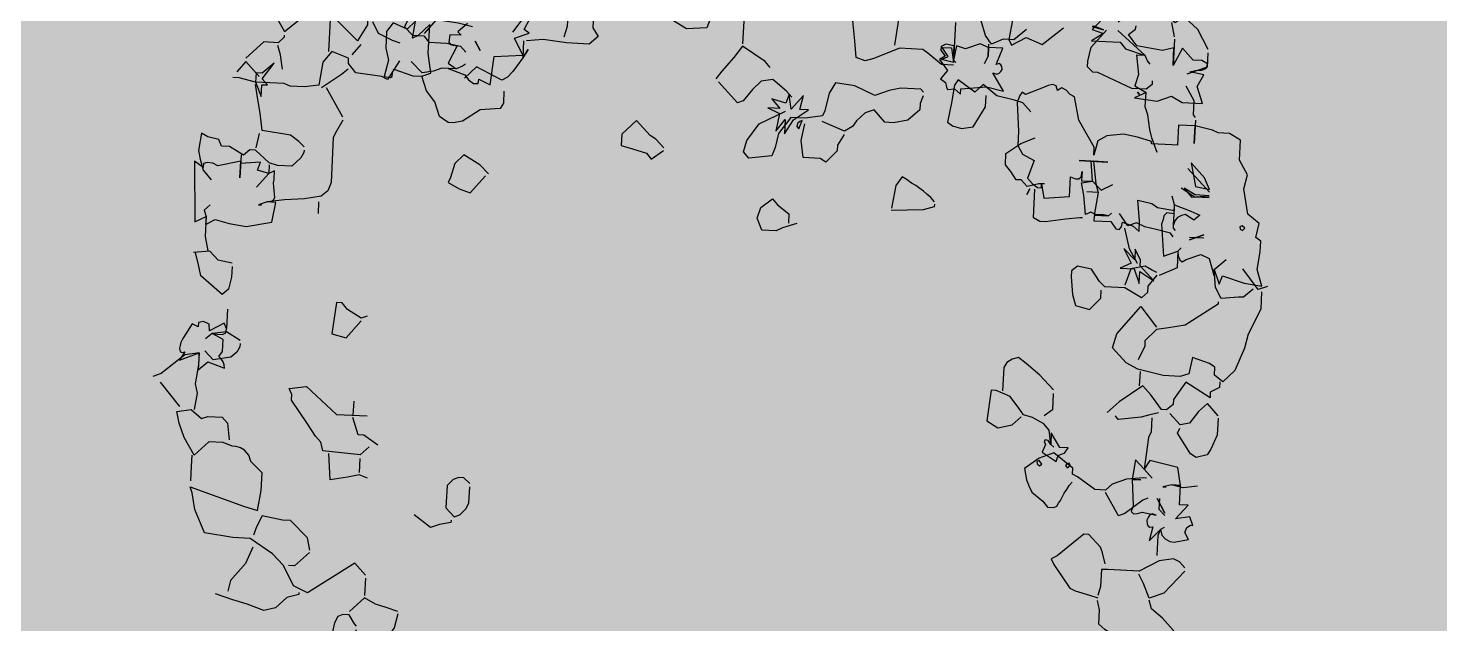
# Model space of a CAD drawing. Header units: millimetres. Extents: x 53645 to 137188, y 78097 to 135533.
# Drawn here: x 77459 to 81108, y 80614 to 82153 of the extents above; entities that cross this region are included whole.
import ezdxf

# ---------------------------------------------------------------- set-up
doc = ezdxf.new("R2010")
doc.units = ezdxf.units.MM
doc.layers.add('GP-graas', color=94, linetype='Continuous', lineweight=9)
doc.layers.add('tree', color=67, linetype='Continuous')

# ---------------------------------------------------------------- blocks, each defined once
blk = doc.blocks.new('23233')
at = {"color": 0, "linetype": 'Continuous'}
for points in [[(3105, 3164.1), (3068.7, 3183.4), (3043.4, 3176.6), (3010.2, 3156), (3005.6, 3137.3), (2954.3, 3111.8), (2929.2, 3097.2), (2893, 3087.5), (2877.9, 3071.7), (2862.4, 3050.1), (2874.6, 3004.9), (2875.2, 2974.1)], [(3107.9, 3153.3), (3097.1, 3121.3), (3070.8, 3075.4), (3042, 3038.5), (3040.3, 3009)], [(3175, 2940.7), (3092.3, 2995.9), (3042.2, 3001.8), (3034.6, 2951.2), (3026.1, 2917.9)], [(2925, 2861.5), (2923.5, 2824.3), (2921.1, 2804.3), (2893.4, 2756.1), (2877.2, 2751.7), (2776.4, 2802), (2755.4, 2807.9), (2759.5, 2828.4), (2794.2, 2915.3), (2810.3, 2927.4), (2852.5, 2950.5), (2877.7, 2965)], [(3178, 2929.9), (3164.8, 2907), (3147.3, 2892.5), (3099.7, 2889.4), (3028.5, 2908.9), (2929.2, 2882), (2909.3, 2876.7), (2894.7, 2930.9), (2879.6, 2957.8)], [(3229.1, 2769.3), (3181.5, 2766.1), (3231.7, 2731.2), (3204.6, 2723.8), (3221.2, 2662.4), (3194.1, 2655.1), (3221.2, 2662.4), (3225.5, 2603.5), (3140, 2561), (3116, 2585.5), (3094.9, 2548.8), (3070.6, 2610.1), (3097.6, 2617.4), (3070.6, 2610.1), (3055.3, 2695.1), (3045, 2711.7), (3050.3, 2720.9), (3063.4, 2722.5), (3079.3, 2721), (3122.5, 2740.4), (3110.9, 2733.4), (3102.7, 2735.1), (3094.8, 2742.6), (3088.8, 2750.7), (3087.6, 2762), (3089.3, 2770.2), (3093.7, 2775.3), (3103.3, 2775.9), (3082, 2818.7), (3126.6, 2790), (3127.1, 2809.5), (3135, 2823.3), (3147.5, 2834.4), (3161.5, 2840.2), (3209.6, 2841.5), (3202.8, 2816.4), (3212.6, 2801.6), (3225.4, 2797.3), (3232.7, 2799.3), (3229.1, 2769.3)], [(3139.4, 2785.7), (3126.6, 2790), (3114, 2807.9), (3096.9, 2871.2)], [(620.6, 2529.4), (599.3, 2572.1), (573.9, 2594.4), (550.9, 2636.6), (526.8, 2661.1), (503.6, 2711.1), (461.9, 2757.9)], [(3149.6, 2747.8), (3136.5, 2724.8), (3145.7, 2690.5)], [(3151.6, 2740.5), (3136.7, 2688.1), (3151.6, 2740.5)], [(3107.8, 2680.2), (3089.6, 2683.1), (3023.2, 2713.6), (3000.9, 2717.2), (2975.2, 2632.8)], [(3117.7, 2615.1), (3108.6, 2612.6), (3052.5, 2605.2), (3002.4, 2611), (2977.2, 2625.5), (2942.9, 2616.3), (2897.1, 2563.2), (2882.8, 2551.6), (2888.2, 2531.7), (2837.2, 2469.4), (2786.6, 2477.1), (2732.2, 2499.2), (2731.4, 2537.8), (2735.1, 2560.1), (2739.2, 2580.6), (2768.1, 2617.5), (2779.4, 2639.9), (2799.3, 2645.3), (2809.8, 2642.3), (2817.7, 2634.8), (2825.5, 2627.2), (2834.4, 2616), (2842.7, 2606.6), (2853.4, 2596), (2864, 2585.3), (2876, 2576.9)], [(3275.4, 2677.1), (3228.3, 2672.1), (3194.1, 2655.1), (3163.2, 2654.5)], [(3163.2, 2654.5), (3174.1, 2657.4), (3163.2, 2654.5)], [(480.1, 2539.9), (474.8, 2530.7), (464.1, 2498.7), (444.2, 2493.4), (426, 2496.2), (411.6, 2513.6), (388.4, 2563.6), (415.4, 2600), (446.7, 2598.7), (477.2, 2550.7)], [(3176.7, 2425.5), (3164.5, 2470.7), (3152.3, 2486.8), (3116, 2585.5), (3135.7, 2619.9)], [(3388.7, 2473.1), (3374, 2527.3), (3343.7, 2567.6), (3328, 2582.7), (3290.8, 2584.3), (3275.6, 2568.6), (3247.6, 2493.1), (3259.2, 2478.8)], [(622.5, 2522.2), (587.5, 2501.1), (555.6, 2482.8), (524.4, 2454.9), (467, 2487.9)], [(2881.1, 2522), (2879.4, 2513.8), (2871.7, 2513.7), (2866.6, 2518.1), (2870.1, 2526.8), (2881.1, 2522)], [(2784.7, 2484.3), (2776.5, 2486), (2776.3, 2493.7), (2782.1, 2501.1), (2790.8, 2497.6), (2784.7, 2484.3)], [(2887.2, 2463.6), (2860.1, 2456.3), (2843.4, 2403.3), (2833.2, 2441.2), (2827.5, 2426.1), (2819, 2421.9), (2813.9, 2426.3), (2816.9, 2436.8), (2801, 2459.7), (2838.9, 2499), (2845.9, 2487.3), (2853.3, 2481.5), (2863.8, 2478.6), (2871.5, 2478.7), (2887.2, 2463.6)], [(3390.6, 2465.9), (3364.7, 2418.2), (3330.3, 2438), (3293, 2468.6), (3262.1, 2468), (3237.1, 2424.4)], [(318.6, 2391.6), (316.6, 2398.8), (275.8, 2399.4), (232.1, 2424.4), (193.1, 2425.5), (143.8, 2392.8), (101.5, 2369.7), (49.9, 2338.3)], [(541.5, 2391.7), (526.3, 2447.7)], [(2842, 2451.4), (2833.2, 2441.2), (2838.1, 2394.1), (2825.4, 2369.3), (2794.2, 2341.5), (2767.2, 2326.5), (2756.3, 2302.2), (2737.2, 2258.2), (2714.4, 2242.4), (2696.4, 2229.8), (2680.2, 2225.4), (2644.8, 2320.5), (2675.5, 2350.1), (2723.6, 2351.5), (2758.1, 2331.7)], [(3419.9, 2357.5), (3415, 2375.6), (3381.7, 2384), (3376.9, 2402.1), (3309.6, 2335.4), (3258.3, 2381.7), (3253.9, 2397.9), (3229.2, 2410.6), (3212.9, 2406.2), (3189, 2351.3), (3169.2, 2316.9), (3082.3, 2351.5), (3036.4, 2377.9)], [(3200.9, 2414.6), (3171.9, 2414.5), (3142.3, 2416.2), (3067.1, 2407.5), (3061, 2394.2)], [(543.9, 2382.7), (517.6, 2336.8), (345.7, 2398.9), (305.9, 2366.8), (295.8, 2325.3), (286.8, 2293.8), (260, 2249.7), (199.9, 2185), (143.9, 2169.9), (56.5, 2134.6), (41.7, 2053.1), (45.1, 1997.7), (42.7, 1977.7), (200.2, 2076.5), (242.4, 2099.6), (268.5, 2038.8), (283.7, 1982.8), (270, 1961.6), (255, 1938.2), (253.2, 1916.4), (242.6, 1898), (231.9, 1887.4), (218.4, 1879.8), (205.8, 1876.4), (179.8, 1857.8), (134.7, 1845.5), (77.3, 1878.5), (57.6, 1815), (51.8, 1765), (52.5, 1726.4), (100.1, 1729.6), (127.1, 1766), (148.9, 1764.1), (194.1, 1776.3), (207.3, 1799.3), (200.3, 1853.6)], [(201.6, 2214.5), (167.6, 2261.6), (107.3, 2305.4), (90.8, 2337.7)], [(2877.1, 2278.6), (2862.9, 2331), (2832.3, 2344)], [(3616, 2098.4), (3601.3, 2152.6), (3543.2, 2224.1), (3522, 2266.8), (3475.3, 2331.8), (3429, 2359.9), (3407.2, 2332.7), (3414.1, 2307.4), (3398.9, 2291.7), (3349.1, 2260.8), (3325.9, 2310.8), (3296.4, 2312.5), (3242.2, 2297.8), (3165.3, 2259.6), (3132.2, 2231.3), (3099.3, 2173.9), (3122.3, 2131.6), (3219, 2060.9), (3254.3, 2138.2)], [(380.4, 2270.6), (323, 2303.6), (303.1, 2298.2)], [(856.7, 2265.6), (854.7, 2272.8), (816.1, 2272.1), (786.1, 2275.6), (742.2, 2223)], [(3170.6, 2268.8), (3158.4, 2313.9)], [(382.3, 2263.4), (383.5, 2223), (341.7, 2155.5), (316.4, 2148.6), (254.3, 2120.2), (228.3, 2152), (211.9, 2176.6)], [(943.1, 2161), (927.6, 2139.4), (911.4, 2135), (891.3, 2137.3), (867.9, 2152.3), (848.9, 2222.8), (868.6, 2257.2), (888.7, 2254.9), (912.1, 2239.9), (926, 2224.2), (940.2, 2171.9)], [(2880, 2267.8), (2847.1, 2210.4), (2811.2, 2163.9), (2790.8, 2139), (2769, 2140.8), (2749.8, 2147.3), (2736.3, 2161.1), (2716.3, 2235.2)], [(3470.2, 2099.7), (3468.3, 2106.9), (3347.6, 2151.8), (3292.2, 2148.5), (3252.4, 2145.5), (3207.8, 2174.1), (3203.4, 2190.4), (3173.1, 2230.7)], [(3590.8, 2083.8), (3554.6, 2103.1), (3538.3, 2098.7), (3482.2, 2091.3), (3471.6, 2051.6), (3479.5, 1993.6), (3524.9, 1969.1)], [(3638.9, 2085.2), (3607.1, 2088.2), (3571.8, 2010.8)], [(617.9, 2073.1), (593.3, 2056.8), (554.7, 2056), (497.5, 2052.2), (511, 1966.7)], [(607.4, 2004.4), (595.2, 2049.5)], [(3648.6, 1934.6), (3635.3, 1919.4), (3656.5, 1876.7), (3625.9, 1839.3), (3631.1, 1755.4), (3652.4, 1712.7), (3637.5, 1660.2), (3654.6, 1597), (3623.8, 1567.4), (3587.7, 1557.6), (3571.6, 1545.5), (3518.5, 1519.5), (3503.4, 1575.5), (3518.5, 1519.5), (3466.1, 1505.3), (3449, 1568.6), (3430.9, 1563.7), (3365.9, 1546.1), (3367.9, 1538.9), (3325.6, 1515.8), (3282.4, 1496.4), (3228.1, 1489.5), (3196.1, 1500.2), (3173, 1542.4), (3179.9, 1517.1), (3149.9, 1419.9), (3151.4, 1342.7), (3138.9, 1331.6), (3129.7, 1315.5), (3117.2, 1304.4), (3102.1, 1310), (3100.6, 1294.1), (3090.7, 1287.5), (3075.3, 1287.3), (3058.9, 1290.6), (2996, 1300.7), (2987.2, 1290.6), (2977, 1299.5), (2967.2, 1314.3), (2963.4, 1321), (2948, 1413.8), (2935.8, 1458.9), (2944.8, 1490.4), (2977.8, 1518.7), (2944.6, 1569.9), (2956, 1592.3), (2969.3, 1607.6), (2982, 1611), (2985.4, 1598.3), (2982.2, 1645.9), (3065.9, 1658.9), (3083, 1595.7), (3097.8, 1605.5), (3108.7, 1608.4), (3117.9, 1603.1), (3124.1, 1587.4), (3116.2, 1616.3), (3150.6, 1625.5), (3160.4, 1560.4), (3122.5, 1550.1), (3212.8, 1574.5), (3167.7, 1562.3), (3159.5, 1635.7), (3161.2, 1665.2), (3132.6, 1735.1), (3177.8, 1747.3), (3162, 1741.1), (3143.9, 1736.2), (3131.6, 1738.7), (3127.7, 1753.1), (3181.9, 1767.8), (3192.3, 1793.9), (3202.7, 1798.6), (3212.3, 1791.5), (3218, 1777.5), (3249.4, 1797.7), (3264.9, 1819.3), (3274.2, 1785), (3282.7, 1717.5), (3325.5, 1738.7), (3340.6, 1754.5), (3392.9, 1776.3), (3397.7, 1758.3), (3445.2, 1790.5), (3471.2, 1809.1), (3448.8, 1820.5), (3426.1, 1796.9), (3412.4, 1797.1), (3397.8, 1800.9), (3387.7, 1809.8), (3380.6, 1821.5), (3389.9, 1787.2), (3366.9, 1779), (3355.4, 1785.6), (3350.2, 1797.8), (3342.7, 1811.2), (3326.2, 1915.3), (3376.2, 1909.5), (3374.1, 1924.4), (3376.1, 1938.5), (3381.9, 1945.9), (3396.5, 1942.1), (3446.6, 1936.2), (3470.7, 1954.4), (3474.6, 2011.7), (3479.5, 1993.6), (3485.4, 2043.7), (3501.7, 2019), (3566.8, 2057.9), (3620.9, 2080.3), (3617, 2023), (3639.3, 1969), (3648.6, 1934.6)], [(644.8, 1973.7), (610.3, 1993.5), (493.1, 1954.1), (493.2, 1925), (480, 1902.1), (463.1, 1856.8), (428.5, 1769.9), (433.3, 1751.8), (429.2, 1731.3), (485.8, 1736.9), (562.7, 1846.9), (660.3, 1873.3)], [(3291.5, 1971.9), (3254.7, 2000.7), (3249.3, 2020.6), (3226.3, 2033.8), (3179.9, 1990.2), (3116.7, 1973.1), (3103, 1952), (3086.2, 1906.7), (3043, 1887.3), (3020.5, 1898.6), (3015.6, 1916.7), (3007.7, 1974.7), (3009.3, 2011.9), (3051.5, 2035), (3096.1, 2006.3), (3102.9, 1981)], [(70.1, 1876.6), (60.3, 1912.7), (48.1, 1957.9)], [(673.8, 1973.8), (636.5, 1932.7), (618.4, 1927.8), (613.2, 1868.3)], [(3277.6, 1987.5), (3244.6, 1930.1), (3249.5, 1912.1), (3240.7, 1872.9), (3231.5, 1907.2), (3204.6, 1863.1), (3217.7, 1915.1), (3178.5, 1923.9), (3223.7, 1936.1), (3229.5, 1986.1), (3239.8, 1948.2), (3277.6, 1987.5)], [(3294, 1962.9), (3277.9, 1950.7), (3260.9, 1934.5), (3212.8, 1933.2), (3182.4, 1981.2)], [(3388.2, 1901.1), (3376.2, 1909.5), (3362.1, 1961.9), (3298.8, 1973.8)], [(3237.6, 1920.5), (3222.7, 1868), (3222.2, 1798.1)], [(627.3, 1815.9), (615.1, 1861)], [(3370.4, 1859.4), (3364.3, 1846.2), (3321.6, 1824.9), (3287.4, 1807.9), (3263.2, 1789.8), (3233.2, 1793.3), (3214.5, 1747.5)], [(3470.9, 1875), (3420.8, 1880.8), (3470.9, 1875)], [(3467.9, 1885.8), (3422.8, 1873.6)], [(3599.4, 1872.9), (3591.2, 1874.5), (3591, 1882.3), (3597.3, 1887.8), (3606.5, 1882.5), (3599.4, 1872.9)], [(3383, 1841.5), (3377.7, 1832.3), (3397.7, 1758.3), (3396, 1728.7)], [(159.8, 1573.2), (154.9, 1591.3), (131.1, 1650.7), (130.5, 1681.6), (109.1, 1732)], [(3093.5, 1736.1), (3084.5, 1733.7), (3037.4, 1728.7), (2971.2, 1722.5), (2953.2, 1717.6), (2936.2, 1701.4), (2960.6, 1611)], [(3189.2, 1740.7), (3177.8, 1747.3), (3141.6, 1737.5), (3124.2, 1723.1), (3105.5, 1727.7), (3113.1, 1663.9), (3114.3, 1623.5), (3150.6, 1625.5), (3172.1, 1660.5), (3213.7, 1650.3)], [(3513.5, 1760.5), (3468.3, 1748.3), (3430.5, 1709)], [(3515.4, 1753.2), (3470.2, 1741), (3439.5, 1711.4), (3457.5, 1745.3), (3515.4, 1753.2)], [(3518.3, 1742.4), (3465.6, 1650.6)], [(3520.8, 1733.4), (3512.5, 1692.4), (3479.5, 1635), (3477.6, 1713.9), (3520.8, 1733.4)], [(65.9, 1712.6), (20.9, 1620.9)], [(2944.4, 1606.6), (2930.4, 1622.3), (2944.4, 1606.6)], [(3161.2, 1665.2), (3125, 1655.5)], [(162.7, 1562.3), (165.2, 1553.3), (117.6, 1550.1), (28.2, 1593.8), (0, 1597.8)], [(265.6, 1475.8), (213.1, 1490.7), (217.2, 1468.5), (201.1, 1456.4), (183.8, 1455.6), (179.9, 1470.1), (162.5, 1455.7), (125, 1494), (119.4, 1500.2), (113.4, 1508.3), (109.1, 1516.8), (104.9, 1525.4), (105.2, 1531.3), (105.6, 1537.2), (110.5, 1540.5), (120, 1541.1), (96.4, 1563.8), (165.2, 1553.3), (150.5, 1607.5), (186.8, 1588.2), (236.1, 1620.9), (237.2, 1609.6), (236, 1599.6), (231.3, 1588.6), (226, 1579.4), (241.2, 1566.1), (251.5, 1528.2), (220.2, 1500.3), (236, 1506.5), (252.3, 1510.9), (264.6, 1508.4), (270.3, 1494.5), (265.6, 1475.8)], [(303.2, 1551.9), (300.3, 1562.7), (286.4, 1578.3), (263.9, 1589.7), (205, 1585.4), (185.2, 1551)], [(729.5, 1552.7), (709.5, 1555), (671.2, 1517.5), (658.5, 1492.8), (640.4, 1487.9), (604.5, 1584.8), (646.7, 1607.9), (707, 1564.1)], [(2627.4, 1588.8), (2624.9, 1597.8), (2587.7, 1599.4), (2484.5, 1579.3)], [(2629.3, 1581.6), (2620.1, 1565.5), (2610.4, 1551.3), (2602, 1539.3), (2591.3, 1528.6), (2581.1, 1516.2), (2568.6, 1505.1), (2556.6, 1492.1), (2542.8, 1478.7), (2516.9, 1502.7), (2486.5, 1572.1)], [(2994.4, 1600.8), (2976.3, 1595.9), (2937.3, 1597), (2922.8, 1571.7), (2906.5, 1567.3), (2895.3, 1537.2), (2882.6, 1512.4), (2892.4, 1476.3), (2946.8, 1454.1), (2997.4, 1446.5)], [(3378.5, 1578.6), (3370.8, 1528), (3370.9, 1499), (3374.1, 1451.4), (3371.9, 1423.6), (3384.1, 1378.5)], [(305.7, 1542.8), (267.3, 1505.3), (220.2, 1500.3), (195.5, 1513)], [(2173.1, 1555.2), (2123.6, 1559.2), (2100.8, 1564.7), (2055.6, 1552.5), (2049.6, 1510.2), (2067.9, 1478.3), (2111.8, 1459.1), (2123.2, 1481.6), (2153.8, 1519), (2146, 1547.9)], [(3212.8, 1574.5), (3122.5, 1550.1)], [(3523.4, 1501.4), (3503.4, 1575.5)], [(286.9, 1433.1), (270.3, 1494.5)], [(3525.8, 1492.4), (3520.5, 1483.2), (3532.8, 1438.1), (3517.9, 1385.6)], [(3585.5, 1314.7), (3558.4, 1307.3), (3532, 1261.4), (3489.8, 1310.1), (3504.9, 1254.1), (3465.9, 1255.2), (3387.5, 1222.4), (3367.9, 1180.2), (3394.4, 1168), (3399.2, 1157.7)], [(3287.8, 1117.9), (3255.2, 1138.1), (3288.4, 1158.7), (3245.4, 1174.3), (3290.6, 1186.5), (3335.7, 1198.7), (3348.4, 1223.4), (3406.8, 1258.6), (3379.7, 1251.3), (3372.1, 1315.1), (3353.3, 1348.8), (3384.1, 1378.5), (3343.1, 1386.8), (3413.4, 1413.5), (3463.4, 1407.7), (3492.9, 1435), (3557.9, 1452.6), (3552.2, 1394.8), (3582.3, 1362.3), (3539.1, 1342.8), (3558.6, 1342.3), (3579, 1345.9), (3595.4, 1342.5), (3601.1, 1328.6), (3585.5, 1314.7)], [(330.7, 1299.5), (321.4, 1333.8), (304, 1369.8), (279.2, 1382.5), (223.9, 1307.5), (224.1, 1270.7), (223.6, 1229.8)], [(2386.8, 1302.8), (2357.6, 1331.7), (2352.7, 1349.8), (2308.1, 1378.4), (2293, 1362.7), (2238.8, 1348.1), (2244.4, 1291.4), (2267.6, 1241.5)], [(3001.3, 1360.3), (2981.5, 1325.9), (2956.3, 1311.3), (2903.3, 1285.3), (2867.4, 1238.8), (2835.2, 1257.3), (2790.8, 1206.5), (2775.1, 1221.6), (2752.7, 1275.7), (2727.1, 1334.7), (2740.4, 1349.9), (2767.4, 1364.9), (2805.5, 1367.5), (2859.2, 1312.2), (2868.9, 1276.1)], [(3412.4, 1345.4), (3409.5, 1356.3), (3387, 1367.6), (3341.8, 1355.4), (3243.8, 1280.5), (3227.6, 1276.1), (3213.9, 1254.9), (3218.8, 1236.9), (3240, 1194.1), (3300.3, 1150.3)], [(3357, 1371.2), (3362.2, 1380.3), (3357, 1371.2)], [(3610.4, 1294.3), (3598.2, 1339.4), (3528.1, 1347.6)], [(2670.2, 1222.3), (2663.6, 1210.9), (2600.4, 1193.8), (2561.8, 1193), (2511.8, 1198.9), (2454, 1154.2), (2394.6, 1130.4), (2367.2, 1159.8), (2341.2, 1212.9), (2329.6, 1227.2), (2272.5, 1223.4), (2227.3, 1211.2), (2177, 1253.8), (2155.8, 1296.5), (2139.4, 1321.2), (2064.2, 1312.5), (2051.5, 1287.8), (2070.3, 1254.1), (2121.1, 1209.6), (2214.6, 1186.4)], [(2667.3, 1233.2), (2651.4, 1256), (2646, 1275.9), (2600.6, 1300.5), (2552.5, 1299.1), (2525.4, 1291.8), (2499.6, 1244.1), (2469.5, 1247.6), (2435.1, 1267.4), (2419.4, 1282.5), (2389.7, 1291.9), (2324.7, 1245.3)], [(3512.3, 1227), (3489.8, 1310.1)], [(333.7, 1288.7), (290.4, 1269.2), (270.7, 1234.8), (216.3, 1227.9)], [(2288.9, 1198.7), (2261.8, 1191.4), (2283, 1148.7), (2234.7, 1184.1), (2237.8, 1136.5), (2221.5, 1161.1), (2179.2, 1138.1), (2198.5, 1174.3), (2160.6, 1164.1), (2194.1, 1190.6), (2170, 1244.2), (2207.3, 1213.5), (2195.1, 1258.7), (2234.4, 1220.9), (2288.9, 1198.7)], [(2261.5, 1228.2), (2253.3, 1229.9), (2244.1, 1235.1), (2239.9, 1243.7), (2245.2, 1252.8), (2261.5, 1228.2)], [(2955.1, 1136.5), (2910, 1124.3), (2902.6, 1151.4), (2910, 1124.3), (2885.8, 1106.1), (2835.7, 1112), (2808.8, 1097), (2789.4, 1140.2), (2801.6, 1095), (2775.4, 1084.1), (2759, 1087.4), (2755.6, 1100), (2765.2, 1122), (2744.2, 1128), (2762, 1169.6), (2734.8, 1191.3), (2748.1, 1206.6), (2747.8, 1222), (2749.5, 1230.2), (2772.2, 1232.5), (2787.6, 1254.1), (2792, 1237.8), (2876.3, 1249), (2927.5, 1274.5), (2906.5, 1208.7), (2918.2, 1215.7), (2926.4, 1214.1), (2933.3, 1210.1), (2938.9, 1203.9), (2939.5, 1194.3), (2937.3, 1187.9), (2932.9, 1182.9), (2922.9, 1184), (2955.1, 1136.5)], [(3417.5, 1290.6), (3411.4, 1277.3), (3406.8, 1258.6), (3336.5, 1160.1)], [(3613.3, 1283.4), (3593.8, 1212.2), (3558.9, 1162.1), (3526.4, 1174.6), (3475.4, 1112.4), (3460.3, 1096.6), (3415.1, 1084.4), (3388, 1077.1), (3369.9, 1072.2), (3354.8, 1128.2), (3343.8, 1133)], [(303, 1086.5), (280.1, 1099.7), (281.9, 1121.5), (264.8, 1184.8), (263.4, 1232.9)], [(1217.8, 1180.6), (1196.2, 1145.7), (1151.6, 1102.7), (1116.7, 1124.2), (1093.7, 1166.5), (1082.1, 1180.8), (1113.3, 1208.6), (1146.5, 1229.2), (1206.8, 1185.4)], [(1798.6, 1219.4), (1778.4, 1186.8), (1763.2, 1171), (1730.3, 1113.7), (1672.9, 1146.6), (1663.1, 1182.8), (1696.8, 1201.6), (1739, 1224.6), (1750.4, 1247.1), (1796.2, 1228.4)], [(3514.2, 1219.8), (3515.6, 1171.7)], [(533.5, 1022.8), (513, 1027), (479.3, 1008.2), (495.1, 985.3), (430, 975.4), (417.8, 1020.6), (431.9, 968.2), (354.8, 966.7), (340.5, 955.1), (322.9, 948.4), (311.1, 949.1), (307.6, 961.8), (283.6, 935.9), (242.7, 1130.3), (281.9, 1121.5), (275.1, 1146.8), (308.9, 1136.6), (351.1, 1159.6), (403.3, 1181.5), (489.5, 1185.4), (515.6, 1124.6), (488.5, 1117.3), (501.7, 1118.9), (510.4, 1115.4), (516.4, 1107.4), (517.1, 1097.9), (518.7, 1084.7), (519.8, 1073.4), (521.4, 1060.3), (526.1, 1049.9), (533.5, 1022.8)], [(653.6, 1152.2), (643.3, 1190.1)], [(2912.9, 1113.5), (2902.6, 1151.4), (2885, 1173.8)], [(787.6, 907.3), (759.8, 938.6), (745.4, 956), (706.8, 1098.7), (690.5, 1123.4), (665.7, 1136.1), (610.4, 1132.8), (545.2, 1122.9), (488.5, 1117.3), (458.5, 1120.8)], [(458.5, 1120.8), (467.6, 1123.2), (458.5, 1120.8)], [(2244.9, 1146.2), (2231.7, 1123.2), (2195.8, 1076.7), (2157.8, 1074.1), (2123.3, 1093.9), (2086, 1124.5), (2066, 1126.9), (2019.8, 1046.5)], [(2785, 1156.4), (2747, 1146.2), (2711.1, 1099.6), (2697.8, 1084.4), (2623.7, 1064.4), (2534.5, 1079), (2504.9, 1080.7), (2478.5, 1063.9), (2485.4, 1009.5), (2493.5, 943.9), (2512.6, 937.4), (2571.1, 943.5), (2627.2, 951), (2645.3, 955.8), (2640.9, 972.1), (2609.9, 1051)], [(2774.2, 1124.4), (2761.7, 1092), (2790.6, 1099.8), (2787.4, 1147.4), (2751.4, 1129.9), (2774.2, 1124.4)], [(2821.6, 1020.9), (2789.4, 1140.2), (2794.6, 1149.4)], [(3044.5, 1092.8), (2997.3, 1116.9), (2962.9, 1107.6), (2921.9, 1115.9), (2909.4, 1083.4), (2905.3, 1033.9), (2897, 992.9)], [(3006.6, 1053.5), (2981, 1112.5), (2985.2, 1133), (3037.6, 1118.1), (3084.7, 1152.1), (3164.8, 1113.7)], [(2987.1, 1125.8), (2987.1, 1125.8), (2987.1, 1125.8), (2987.1, 1125.8), (2987.1, 1125.8)], [(3266.7, 1131.5), (3257.6, 1129.1), (3291.3, 1147.9), (3266.7, 1131.5)], [(437.3, 948.3), (417.8, 1020.6)], [(520.3, 999.9), (513, 1027), (464.6, 1062.4)], [(2195.3, 1035.8), (2183.9, 1013.3), (2122, 948.2), (2086.5, 979.3), (2038.1, 1014.7), (2013.2, 1035.1)], [(642.9, 976.8), (640.9, 984), (627, 999.6), (592.6, 1019.4), (547.4, 1007.2), (522.2, 992.6), (487.3, 942.5), (469.3, 937.6), (444.5, 950.3), (406.2, 912.8), (380.9, 905.9), (377.2, 883.6), (343, 866.6), (326.1, 850.4), (303.7, 904.5), (303.6, 933.5), (305.2, 970.8), (324.5, 1007)], [(1325.2, 926.6), (1315, 964.6), (1301.1, 980.2), (1235.9, 970.3), (1171.4, 993.6), (1140.6, 993), (1124.3, 988.6), (1100.3, 962.8), (1096.2, 913.2), (1076.6, 871.1), (1072.5, 821.5)], [(510.5, 892.5), (489.3, 935.3)], [(645.8, 965.9), (632.1, 944.8), (609.9, 919.4), (522.5, 884.1), (528.1, 827.5), (528.8, 788.9), (532.7, 731.8)], [(2143.5, 868.7), (2124, 940.9)], [(790.1, 898.3), (758.5, 792.8)], [(1446.5, 757.8), (1433.2, 742.6), (1458.7, 712.6)], [(1254.9, 684.7), (1218.7, 704), (1226.6, 717.7), (1190.5, 708), (1182.3, 731), (1185.8, 739.7), (1194.3, 743.9), (1206.5, 749.1), (1166.1, 798.3), (1187, 821.4), (1161.7, 814.6), (1211, 847.3), (1219.7, 865.2), (1233, 880.4), (1247.5, 884.3), (1253.2, 870.3), (1285, 896.4), (1318.4, 808.5), (1411.2, 823.9), (1396.4, 763.7), (1446.5, 757.8)], [(1423.4, 778.7), (1408.7, 832.9), (1382.9, 856.9), (1367.6, 870.2), (1346.5, 883.9), (1325.5, 889.9), (1254.4, 830), (1208, 858.1)], [(1694.9, 706.7), (1680.5, 724.1), (1666.6, 739.7), (1654.3, 784.9), (1665.1, 816.9), (1631.1, 834.9), (1558.9, 815.3), (1486.8, 788.1), (1432.4, 781.1)], [(2052.1, 783.8), (2036.9, 839.8), (2020.6, 864.5), (1953.6, 854.2), (1901.4, 803.2), (1868.5, 745.8)], [(1010.7, 756.3), (959.8, 808.5), (944.1, 794.5), (863, 764.9), (845.5, 729.1), (849.9, 712.8), (800.6, 680.1), (764.2, 707.1), (735.1, 778.8), (688, 773.8), (642.9, 761.6), (624.9, 749), (534.6, 724.6), (485.1, 699.6), (465.3, 694.2)], [(840.6, 747.2), (815.9, 759.9), (742.2, 788.4)], [(1133.2, 661.5), (1089.2, 688.3), (1068.6, 692.5), (1090.5, 640.3), (1057.9, 660.5), (1017.6, 630.2), (989.9, 653.8), (975.8, 706.2), (976.4, 747), (951.4, 796.5), (970.7, 803.7), (977.1, 801.5), (980.1, 790.7), (987.1, 779), (1043.6, 813.7), (1072.5, 821.5), (1102.6, 818), (1108.8, 751.8), (1133.2, 661.5)], [(1220.3, 813), (1209.3, 817.7), (1187, 821.4), (1141.8, 809.2), (1113.6, 813.2), (1075.5, 810.7), (1048.6, 766.6)], [(1432.3, 810.2), (1408.7, 832.9), (1432.3, 810.2)], [(1583.3, 725), (1573, 762.9), (1554.7, 794.8)], [(607.7, 676.5), (562.3, 701), (542.4, 695.7), (534.6, 724.6), (542.3, 775.1), (552.5, 737.2), (570.6, 742), (557.4, 719.1), (607.7, 676.5)], [(1311.8, 438.4), (1279.7, 478.1), (1274.9, 496.2), (1230.3, 524.9), (1212.2, 520), (1151.9, 492.1), (1136.9, 468.6), (1115.8, 482.3), (1096.2, 554.6), (1086.5, 590.7), (1065.2, 633.4), (1050.8, 650.8), (1071.1, 683.5), (1107.2, 693.2), (1118.1, 717.5), (1174.1, 732.6), (1217.3, 752.1), (1230.5, 775)], [(1267.4, 746.2), (1277.6, 780), (1267.4, 746.2)], [(1804.3, 660.6), (1793.3, 665.4), (1749.8, 682.8), (1696.8, 699.5), (1627.5, 669.1), (1586.5, 677.4), (1531.2, 623.7), (1394.1, 743.6)], [(550.3, 709.4), (517.4, 652), (481, 679)], [(629.9, 701.9), (633.1, 654.2), (631.9, 622.9)], [(898.2, 677.5), (861.9, 704.5)], [(1025.8, 700.3), (1002.5, 686.2), (962.7, 654.2), (952.6, 612.7)], [(1268.7, 698.1), (1226, 676.9), (1157.5, 650.6), (1109.2, 686)], [(817.1, 576), (789.7, 677.2)], [(940.7, 592), (933.4, 619.1), (890.3, 663.7), (837, 581.4), (814.3, 557.8)], [(659.2, 593.5), (657.3, 600.7), (634.3, 613.9), (589.2, 601.7), (520.3, 641.2)], [(948.5, 563.1), (945.6, 573.9), (898.5, 569), (871.6, 524.9), (817.2, 547), (804, 524), (766.2, 484.7), (739.1, 477.4), (695.9, 458), (679, 463.1), (662.9, 472.3), (647.7, 485.6), (636.5, 498.1), (662.2, 582.6), (774, 527.5)]]:
    blk.add_lwpolyline(points, dxfattribs=at)

msp = doc.modelspace()

# ---------------------------------------------------------------- hatches: boundary and pattern name
at = {"layer": 'GP-graas', "ltscale": 100}
h = msp.add_hatch(dxfattribs=at)
h.set_pattern_fill('GRASS', color=256, scale=15)
h.set_pattern_definition([(90, (91714.96, -74594.3), (-269.4077, 269.4077), [71.4375, -467.3779]), (45, (91714.96, -74594.3), (-269.4077, 269.4077), [71.4375, -309.5625]), (135, (91714.96, -74594.3), (-269.4077, -269.4077), [71.4375, -309.5625])])
h.paths.add_polyline_path([(73026, 96352.8), (77926, 96352.8), (77926, 95352.8), (89486.2, 95352.8), (91055.3, 97732.8), (59227.9, 97196.4), (55227.9, 78896.4), (81450.5, 78459.4), (81139.4, 81744.2), (83067.3, 84852.8), (80101, 84852.8), (80100.6, 83702.8), (59350.8, 83702.8), (59350.8, 84702.8), (59350.8, 85002.8), (59350.8, 85302.8), (59350.8, 85602.8), (59350.8, 89827.7), (59350.8, 94352.8), (61350.8, 94352.8), (61350.8, 95352.8), (73026, 95352.8)])

# ---------------------------------------------------------------- block references
at = {"layer": 'tree', "xscale": -0.7875, "yscale": 0.7875, "zscale": 0.7875, "rotation": 192.2479319422585}
msp.add_blockref('23233', (77513.9, 82482.4), dxfattribs=at)

doc.saveas('drawing.dxf')
